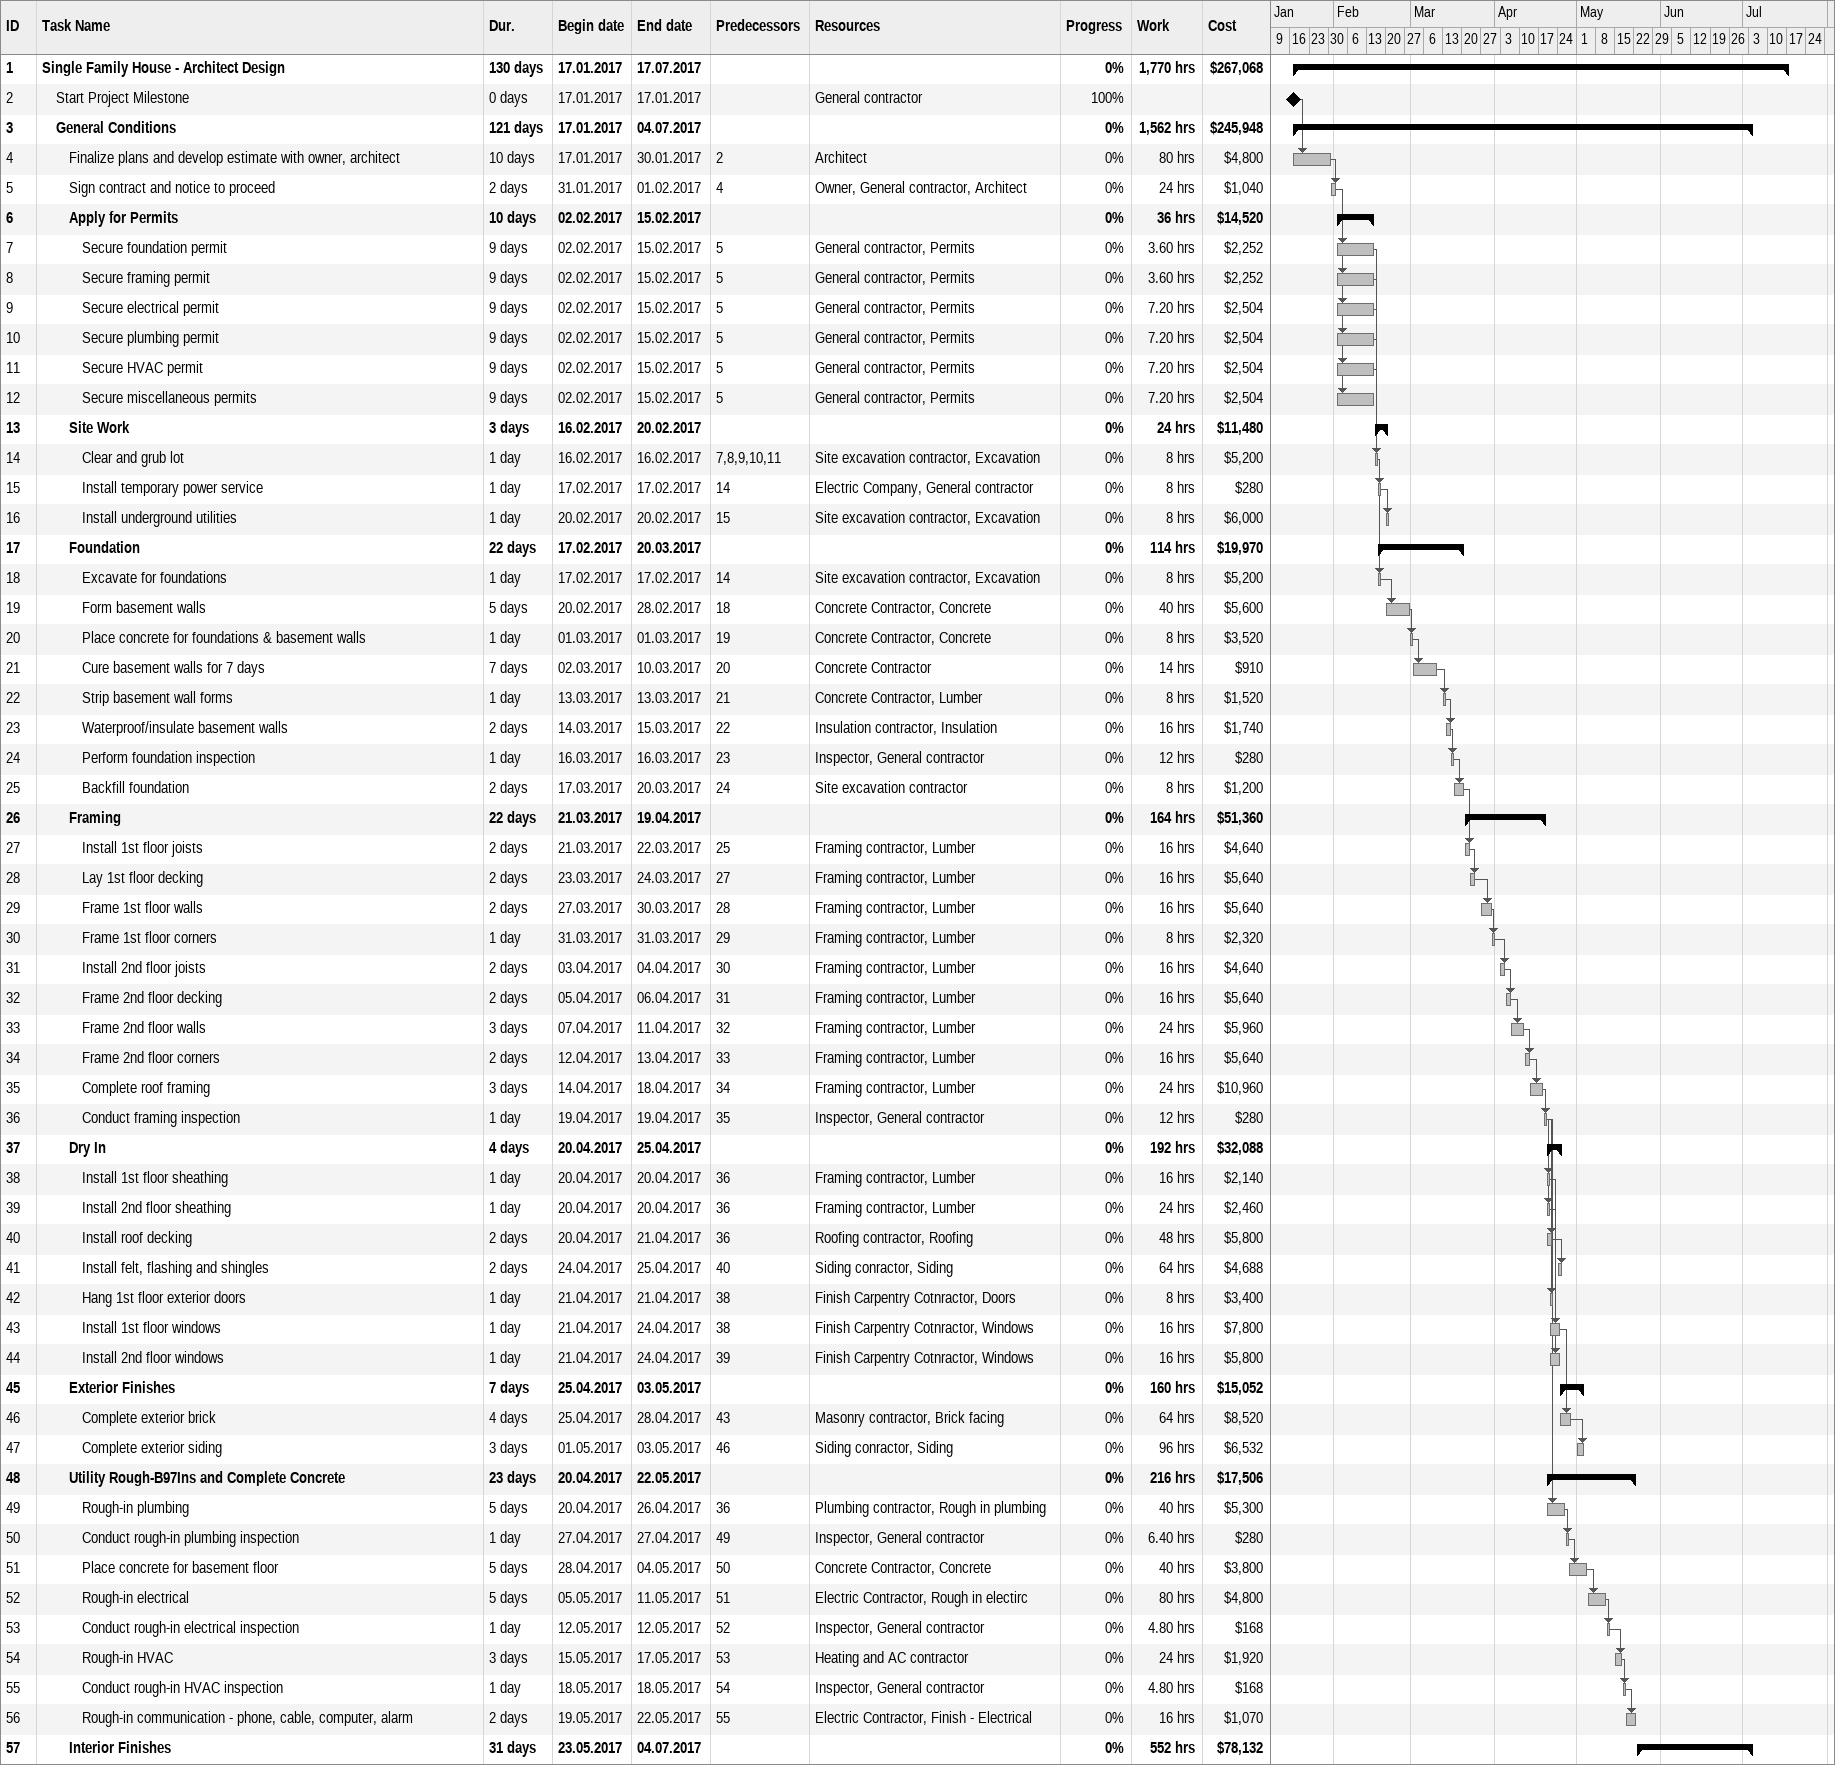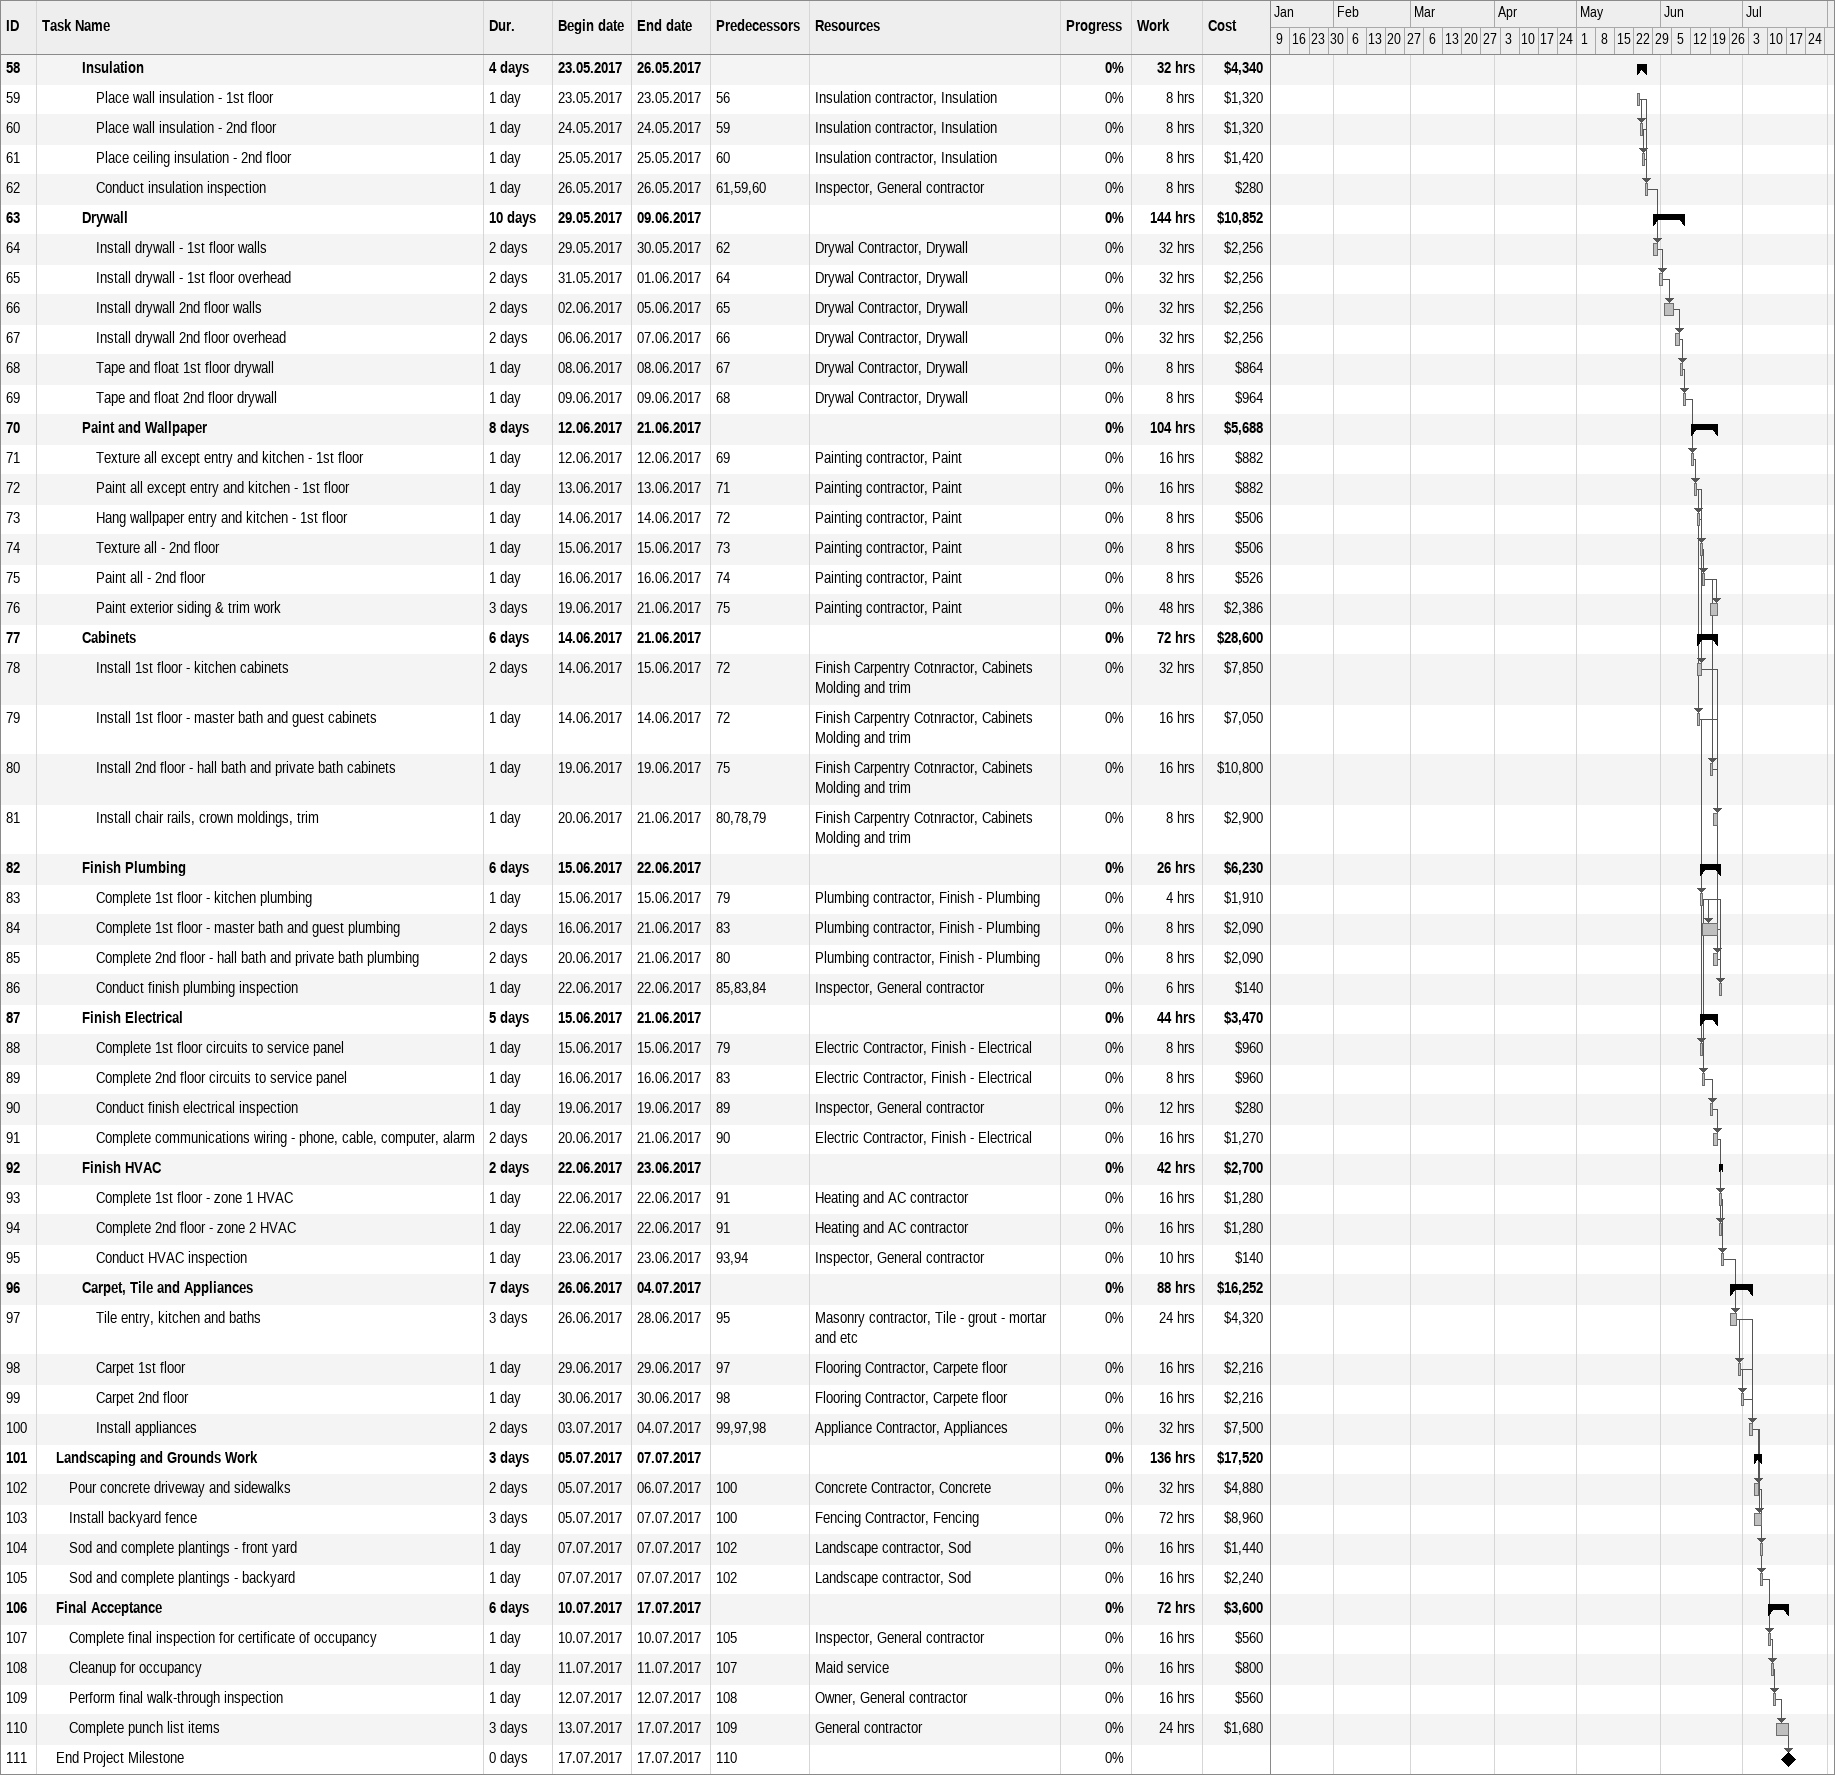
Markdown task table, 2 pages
| ID | Level | Task | Duration | Start | Finish | Predecessors | Resources | % complete | Work (h) | Cost ($) |
|---|---|---|---|---|---|---|---|---|---|---|
| 1 | 1 | **Single Family House - Architect Design** | 130d | 2017-01-17 | 2017-07-17 |  |  | 0 | 1770 | 267068 |
| 2 | 2 | Start Project Milestone | 0d | 2017-01-17 | 2017-01-17 |  | General contractor | 100 |  |  |
| 3 | 2 | **General Conditions** | 121d | 2017-01-17 | 2017-07-04 |  |  | 0 | 1562 | 245948 |
| 4 | 3 | Finalize plans and develop estimate with owner, architect | 10d | 2017-01-17 | 2017-01-30 | 2 | Architect | 0 | 80 | 4800 |
| 5 | 3 | Sign contract and notice to proceed | 2d | 2017-01-31 | 2017-02-01 | 4 | Owner, General contractor, Architect | 0 | 24 | 1040 |
| 6 | 3 | **Apply for Permits** | 10d | 2017-02-02 | 2017-02-15 |  |  | 0 | 36 | 14520 |
| 7 | 4 | Secure foundation permit | 9d | 2017-02-02 | 2017-02-15 | 5 | General contractor, Permits | 0 | 3.60 | 2252 |
| 8 | 4 | Secure framing permit | 9d | 2017-02-02 | 2017-02-15 | 5 | General contractor, Permits | 0 | 3.60 | 2252 |
| 9 | 4 | Secure electrical permit | 9d | 2017-02-02 | 2017-02-15 | 5 | General contractor, Permits | 0 | 7.20 | 2504 |
| 10 | 4 | Secure plumbing permit | 9d | 2017-02-02 | 2017-02-15 | 5 | General contractor, Permits | 0 | 7.20 | 2504 |
| 11 | 4 | Secure HVAC permit | 9d | 2017-02-02 | 2017-02-15 | 5 | General contractor, Permits | 0 | 7.20 | 2504 |
| 12 | 4 | Secure miscellaneous permits | 9d | 2017-02-02 | 2017-02-15 | 5 | General contractor, Permits | 0 | 7.20 | 2504 |
| 13 | 3 | **Site Work** | 3d | 2017-02-16 | 2017-02-20 |  |  | 0 | 24 | 11480 |
| 14 | 4 | Clear and grub lot | 1d | 2017-02-16 | 2017-02-16 | 7, 8, 9, 10, 11 | Site excavation contractor, Excavation | 0 | 8 | 5200 |
| 15 | 4 | Install temporary power service | 1d | 2017-02-17 | 2017-02-17 | 14 | Electric Company, General contractor | 0 | 8 | 280 |
| 16 | 4 | Install underground utilities | 1d | 2017-02-20 | 2017-02-20 | 15 | Site excavation contractor, Excavation | 0 | 8 | 6000 |
| 17 | 3 | **Foundation** | 22d | 2017-02-17 | 2017-03-20 |  |  | 0 | 114 | 19970 |
| 18 | 4 | Excavate for foundations | 1d | 2017-02-17 | 2017-02-17 | 14 | Site excavation contractor, Excavation | 0 | 8 | 5200 |
| 19 | 4 | Form basement walls | 5d | 2017-02-20 | 2017-02-28 | 18 | Concrete Contractor, Concrete | 0 | 40 | 5600 |
| 20 | 4 | Place concrete for foundations & basement walls | 1d | 2017-03-01 | 2017-03-01 | 19 | Concrete Contractor, Concrete | 0 | 8 | 3520 |
| 21 | 4 | Cure basement walls for 7 days | 7d | 2017-03-02 | 2017-03-10 | 20 | Concrete Contractor | 0 | 14 | 910 |
| 22 | 4 | Strip basement wall forms | 1d | 2017-03-13 | 2017-03-13 | 21 | Concrete Contractor, Lumber | 0 | 8 | 1520 |
| 23 | 4 | Waterproof/insulate basement walls | 2d | 2017-03-14 | 2017-03-15 | 22 | Insulation contractor, Insulation | 0 | 16 | 1740 |
| 24 | 4 | Perform foundation inspection | 1d | 2017-03-16 | 2017-03-16 | 23 | Inspector, General contractor | 0 | 12 | 280 |
| 25 | 4 | Backfill foundation | 2d | 2017-03-17 | 2017-03-20 | 24 | Site excavation contractor | 0 | 8 | 1200 |
| 26 | 3 | **Framing** | 22d | 2017-03-21 | 2017-04-19 |  |  | 0 | 164 | 51360 |
| 27 | 4 | Install 1st floor joists | 2d | 2017-03-21 | 2017-03-22 | 25 | Framing contractor, Lumber | 0 | 16 | 4640 |
| 28 | 4 | Lay 1st floor decking | 2d | 2017-03-23 | 2017-03-24 | 27 | Framing contractor, Lumber | 0 | 16 | 5640 |
| 29 | 4 | Frame 1st floor walls | 2d | 2017-03-27 | 2017-03-30 | 28 | Framing contractor, Lumber | 0 | 16 | 5640 |
| 30 | 4 | Frame 1st floor corners | 1d | 2017-03-31 | 2017-03-31 | 29 | Framing contractor, Lumber | 0 | 8 | 2320 |
| 31 | 4 | Install 2nd floor joists | 2d | 2017-04-03 | 2017-04-04 | 30 | Framing contractor, Lumber | 0 | 16 | 4640 |
| 32 | 4 | Frame 2nd floor decking | 2d | 2017-04-05 | 2017-04-06 | 31 | Framing contractor, Lumber | 0 | 16 | 5640 |
| 33 | 4 | Frame 2nd floor walls | 3d | 2017-04-07 | 2017-04-11 | 32 | Framing contractor, Lumber | 0 | 24 | 5960 |
| 34 | 4 | Frame 2nd floor corners | 2d | 2017-04-12 | 2017-04-13 | 33 | Framing contractor, Lumber | 0 | 16 | 5640 |
| 35 | 4 | Complete roof framing | 3d | 2017-04-14 | 2017-04-18 | 34 | Framing contractor, Lumber | 0 | 24 | 10960 |
| 36 | 4 | Conduct framing inspection | 1d | 2017-04-19 | 2017-04-19 | 35 | Inspector, General contractor | 0 | 12 | 280 |
| 37 | 3 | **Dry In** | 4d | 2017-04-20 | 2017-04-25 |  |  | 0 | 192 | 32088 |
| 38 | 4 | Install 1st floor sheathing | 1d | 2017-04-20 | 2017-04-20 | 36 | Framing contractor, Lumber | 0 | 16 | 2140 |
| 39 | 4 | Install 2nd floor sheathing | 1d | 2017-04-20 | 2017-04-20 | 36 | Framing contractor, Lumber | 0 | 24 | 2460 |
| 40 | 4 | Install roof decking | 2d | 2017-04-20 | 2017-04-21 | 36 | Roofing contractor, Roofing | 0 | 48 | 5800 |
| 41 | 4 | Install felt, flashing and shingles | 2d | 2017-04-24 | 2017-04-25 | 40 | Siding conractor, Siding | 0 | 64 | 4688 |
| 42 | 4 | Hang 1st floor exterior doors | 1d | 2017-04-21 | 2017-04-21 | 38 | Finish Carpentry Cotnractor, Doors | 0 | 8 | 3400 |
| 43 | 4 | Install 1st floor windows | 1d | 2017-04-21 | 2017-04-24 | 38 | Finish Carpentry Cotnractor, Windows | 0 | 16 | 7800 |
| 44 | 4 | Install 2nd floor windows | 1d | 2017-04-21 | 2017-04-24 | 39 | Finish Carpentry Cotnractor, Windows | 0 | 16 | 5800 |
| 45 | 3 | **Exterior Finishes** | 7d | 2017-04-25 | 2017-05-03 |  |  | 0 | 160 | 15052 |
| 46 | 4 | Complete exterior brick | 4d | 2017-04-25 | 2017-04-28 | 43 | Masonry contractor, Brick facing | 0 | 64 | 8520 |
| 47 | 4 | Complete exterior siding | 3d | 2017-05-01 | 2017-05-03 | 46 | Siding conractor, Siding | 0 | 96 | 6532 |
| 48 | 3 | **Utility Rough-B97Ins and Complete Concrete** | 23d | 2017-04-20 | 2017-05-22 |  |  | 0 | 216 | 17506 |
| 49 | 4 | Rough-in plumbing | 5d | 2017-04-20 | 2017-04-26 | 36 | Plumbing contractor, Rough in plumbing | 0 | 40 | 5300 |
| 50 | 4 | Conduct rough-in plumbing inspection | 1d | 2017-04-27 | 2017-04-27 | 49 | Inspector, General contractor | 0 | 6.40 | 280 |
| 51 | 4 | Place concrete for basement floor | 5d | 2017-04-28 | 2017-05-04 | 50 | Concrete Contractor, Concrete | 0 | 40 | 3800 |
| 52 | 4 | Rough-in electrical | 5d | 2017-05-05 | 2017-05-11 | 51 | Electric Contractor, Rough in electirc | 0 | 80 | 4800 |
| 53 | 4 | Conduct rough-in electrical inspection | 1d | 2017-05-12 | 2017-05-12 | 52 | Inspector, General contractor | 0 | 4.80 | 168 |
| 54 | 4 | Rough-in HVAC | 3d | 2017-05-15 | 2017-05-17 | 53 | Heating and AC contractor | 0 | 24 | 1920 |
| 55 | 4 | Conduct rough-in HVAC inspection | 1d | 2017-05-18 | 2017-05-18 | 54 | Inspector, General contractor | 0 | 4.80 | 168 |
| 56 | 4 | Rough-in communication - phone, cable, computer, alarm | 2d | 2017-05-19 | 2017-05-22 | 55 | Electric Contractor, Finish - Electrical | 0 | 16 | 1070 |
| 57 | 3 | **Interior Finishes** | 31d | 2017-05-23 | 2017-07-04 |  |  | 0 | 552 | 78132 |
| 58 | 4 | **Insulation** | 4d | 2017-05-23 | 2017-05-26 |  |  | 0 | 32 | 4340 |
| 59 | 5 | Place wall insulation - 1st floor | 1d | 2017-05-23 | 2017-05-23 | 56 | Insulation contractor, Insulation | 0 | 8 | 1320 |
| 60 | 5 | Place wall insulation - 2nd floor | 1d | 2017-05-24 | 2017-05-24 | 59 | Insulation contractor, Insulation | 0 | 8 | 1320 |
| 61 | 5 | Place ceiling insulation - 2nd floor | 1d | 2017-05-25 | 2017-05-25 | 60 | Insulation contractor, Insulation | 0 | 8 | 1420 |
| 62 | 5 | Conduct insulation inspection | 1d | 2017-05-26 | 2017-05-26 | 61, 59, 60 | Inspector, General contractor | 0 | 8 | 280 |
| 63 | 4 | **Drywall** | 10d | 2017-05-29 | 2017-06-09 |  |  | 0 | 144 | 10852 |
| 64 | 5 | Install drywall - 1st floor walls | 2d | 2017-05-29 | 2017-05-30 | 62 | Drywal Contractor, Drywall | 0 | 32 | 2256 |
| 65 | 5 | Install drywall - 1st floor overhead | 2d | 2017-05-31 | 2017-06-01 | 64 | Drywal Contractor, Drywall | 0 | 32 | 2256 |
| 66 | 5 | Install drywall 2nd floor walls | 2d | 2017-06-02 | 2017-06-05 | 65 | Drywal Contractor, Drywall | 0 | 32 | 2256 |
| 67 | 5 | Install drywall 2nd floor overhead | 2d | 2017-06-06 | 2017-06-07 | 66 | Drywal Contractor, Drywall | 0 | 32 | 2256 |
| 68 | 5 | Tape and float 1st floor drywall | 1d | 2017-06-08 | 2017-06-08 | 67 | Drywal Contractor, Drywall | 0 | 8 | 864 |
| 69 | 5 | Tape and float 2nd floor drywall | 1d | 2017-06-09 | 2017-06-09 | 68 | Drywal Contractor, Drywall | 0 | 8 | 964 |
| 70 | 4 | **Paint and Wallpaper** | 8d | 2017-06-12 | 2017-06-21 |  |  | 0 | 104 | 5688 |
| 71 | 5 | Texture all except entry and kitchen - 1st floor | 1d | 2017-06-12 | 2017-06-12 | 69 | Painting contractor, Paint | 0 | 16 | 882 |
| 72 | 5 | Paint all except entry and kitchen - 1st floor | 1d | 2017-06-13 | 2017-06-13 | 71 | Painting contractor, Paint | 0 | 16 | 882 |
| 73 | 5 | Hang wallpaper entry and kitchen - 1st floor | 1d | 2017-06-14 | 2017-06-14 | 72 | Painting contractor, Paint | 0 | 8 | 506 |
| 74 | 5 | Texture all - 2nd floor | 1d | 2017-06-15 | 2017-06-15 | 73 | Painting contractor, Paint | 0 | 8 | 506 |
| 75 | 5 | Paint all - 2nd floor | 1d | 2017-06-16 | 2017-06-16 | 74 | Painting contractor, Paint | 0 | 8 | 526 |
| 76 | 5 | Paint exterior siding & trim work | 3d | 2017-06-19 | 2017-06-21 | 75 | Painting contractor, Paint | 0 | 48 | 2386 |
| 77 | 4 | **Cabinets** | 6d | 2017-06-14 | 2017-06-21 |  |  | 0 | 72 | 28600 |
| 78 | 5 | Install 1st floor - kitchen cabinets | 2d | 2017-06-14 | 2017-06-15 | 72 | Finish Carpentry Cotnractor, Cabinets Molding and trim | 0 | 32 | 7850 |
| 79 | 5 | Install 1st floor - master bath and guest cabinets | 1d | 2017-06-14 | 2017-06-14 | 72 | Finish Carpentry Cotnractor, Cabinets Molding and trim | 0 | 16 | 7050 |
| 80 | 5 | Install 2nd floor - hall bath and private bath cabinets | 1d | 2017-06-19 | 2017-06-19 | 75 | Finish Carpentry Cotnractor, Cabinets Molding and trim | 0 | 16 | 10800 |
| 81 | 5 | Install chair rails, crown moldings, trim | 1d | 2017-06-20 | 2017-06-21 | 80, 78, 79 | Finish Carpentry Cotnractor, Cabinets Molding and trim | 0 | 8 | 2900 |
| 82 | 4 | **Finish Plumbing** | 6d | 2017-06-15 | 2017-06-22 |  |  | 0 | 26 | 6230 |
| 83 | 5 | Complete 1st floor - kitchen plumbing | 1d | 2017-06-15 | 2017-06-15 | 79 | Plumbing contractor, Finish - Plumbing | 0 | 4 | 1910 |
| 84 | 5 | Complete 1st floor - master bath and guest plumbing | 2d | 2017-06-16 | 2017-06-21 | 83 | Plumbing contractor, Finish - Plumbing | 0 | 8 | 2090 |
| 85 | 5 | Complete 2nd floor - hall bath and private bath plumbing | 2d | 2017-06-20 | 2017-06-21 | 80 | Plumbing contractor, Finish - Plumbing | 0 | 8 | 2090 |
| 86 | 5 | Conduct finish plumbing inspection | 1d | 2017-06-22 | 2017-06-22 | 85, 83, 84 | Inspector, General contractor | 0 | 6 | 140 |
| 87 | 4 | **Finish Electrical** | 5d | 2017-06-15 | 2017-06-21 |  |  | 0 | 44 | 3470 |
| 88 | 5 | Complete 1st floor circuits to service panel | 1d | 2017-06-15 | 2017-06-15 | 79 | Electric Contractor, Finish - Electrical | 0 | 8 | 960 |
| 89 | 5 | Complete 2nd floor circuits to service panel | 1d | 2017-06-16 | 2017-06-16 | 83 | Electric Contractor, Finish - Electrical | 0 | 8 | 960 |
| 90 | 5 | Conduct finish electrical inspection | 1d | 2017-06-19 | 2017-06-19 | 89 | Inspector, General contractor | 0 | 12 | 280 |
| 91 | 5 | Complete communications wiring - phone, cable, computer, alarm | 2d | 2017-06-20 | 2017-06-21 | 90 | Electric Contractor, Finish - Electrical | 0 | 16 | 1270 |
| 92 | 4 | **Finish HVAC** | 2d | 2017-06-22 | 2017-06-23 |  |  | 0 | 42 | 2700 |
| 93 | 5 | Complete 1st floor - zone 1 HVAC | 1d | 2017-06-22 | 2017-06-22 | 91 | Heating and AC contractor | 0 | 16 | 1280 |
| 94 | 5 | Complete 2nd floor - zone 2 HVAC | 1d | 2017-06-22 | 2017-06-22 | 91 | Heating and AC contractor | 0 | 16 | 1280 |
| 95 | 5 | Conduct HVAC inspection | 1d | 2017-06-23 | 2017-06-23 | 93, 94 | Inspector, General contractor | 0 | 10 | 140 |
| 96 | 4 | **Carpet, Tile and Appliances** | 7d | 2017-06-26 | 2017-07-04 |  |  | 0 | 88 | 16252 |
| 97 | 5 | Tile entry, kitchen and baths | 3d | 2017-06-26 | 2017-06-28 | 95 | Masonry contractor, Tile - grout - mortar and etc | 0 | 24 | 4320 |
| 98 | 5 | Carpet 1st floor | 1d | 2017-06-29 | 2017-06-29 | 97 | Flooring Contractor, Carpete floor | 0 | 16 | 2216 |
| 99 | 5 | Carpet 2nd floor | 1d | 2017-06-30 | 2017-06-30 | 98 | Flooring Contractor, Carpete floor | 0 | 16 | 2216 |
| 100 | 5 | Install appliances | 2d | 2017-07-03 | 2017-07-04 | 99, 97, 98 | Appliance Contractor, Appliances | 0 | 32 | 7500 |
| 101 | 2 | **Landscaping and Grounds Work** | 3d | 2017-07-05 | 2017-07-07 |  |  | 0 | 136 | 17520 |
| 102 | 3 | Pour concrete driveway and sidewalks | 2d | 2017-07-05 | 2017-07-06 | 100 | Concrete Contractor, Concrete | 0 | 32 | 4880 |
| 103 | 3 | Install backyard fence | 3d | 2017-07-05 | 2017-07-07 | 100 | Fencing Contractor, Fencing | 0 | 72 | 8960 |
| 104 | 3 | Sod and complete plantings - front yard | 1d | 2017-07-07 | 2017-07-07 | 102 | Landscape contractor, Sod | 0 | 16 | 1440 |
| 105 | 3 | Sod and complete plantings - backyard | 1d | 2017-07-07 | 2017-07-07 | 102 | Landscape contractor, Sod | 0 | 16 | 2240 |
| 106 | 2 | **Final Acceptance** | 6d | 2017-07-10 | 2017-07-17 |  |  | 0 | 72 | 3600 |
| 107 | 3 | Complete final inspection for certificate of occupancy | 1d | 2017-07-10 | 2017-07-10 | 105 | Inspector, General contractor | 0 | 16 | 560 |
| 108 | 3 | Cleanup for occupancy | 1d | 2017-07-11 | 2017-07-11 | 107 | Maid service | 0 | 16 | 800 |
| 109 | 3 | Perform final walk-through inspection | 1d | 2017-07-12 | 2017-07-12 | 108 | Owner, General contractor | 0 | 16 | 560 |
| 110 | 3 | Complete punch list items | 3d | 2017-07-13 | 2017-07-17 | 109 | General contractor | 0 | 24 | 1680 |
| 111 | 2 | End Project Milestone | 0d | 2017-07-17 | 2017-07-17 | 110 |  | 0 |  |  |
